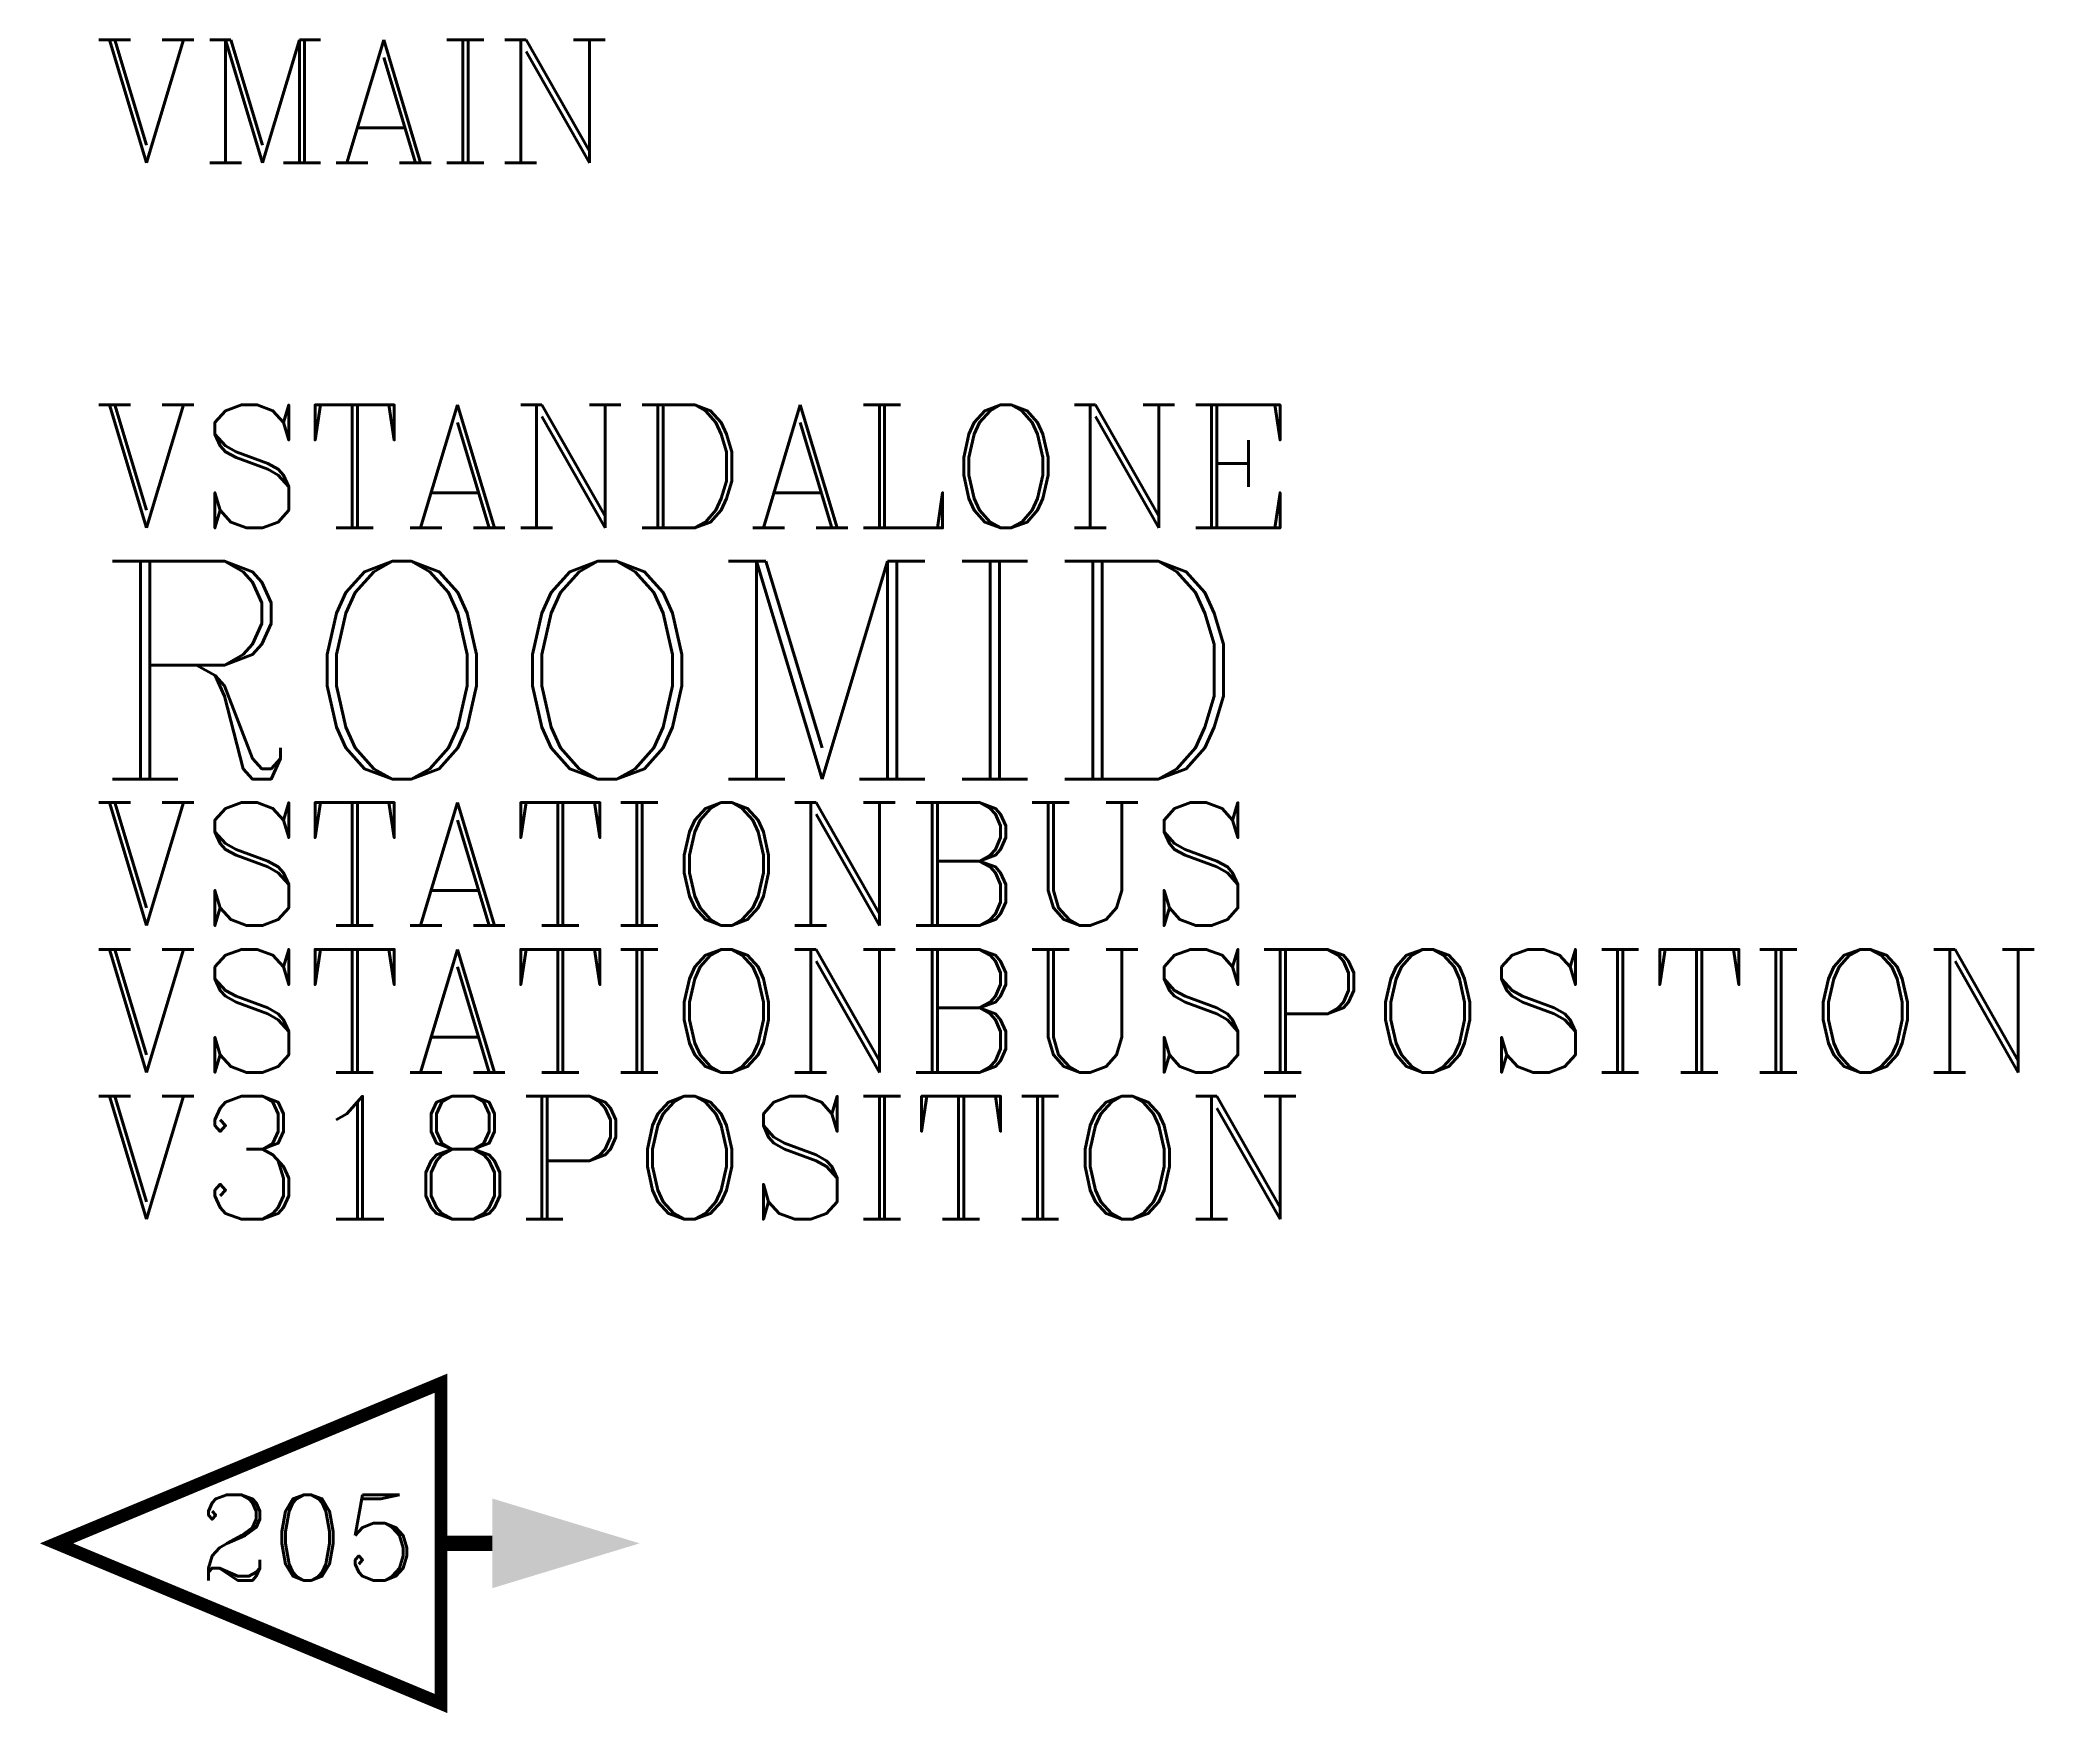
# Model space of a CAD drawing. Header units: inches. Extents: x -0.8 to 96.4, y -8.3 to 73.3.
import ezdxf

# ---------------------------------------------------------------- set-up
doc = ezdxf.new("R2010")
doc.units = ezdxf.units.IN
doc.header["$LTSCALE"] = 48
doc.header["$MEASUREMENT"] = 0
doc.styles.add('ROMANC', font='COMPLEX.SHX')
doc.styles.add('WSNotes', font='complex.shx', dxfattribs={"height": 18})

msp = doc.modelspace()

# ---------------------------------------------------------------- texts
at = {"flags": 1}
for tag, p, height, style in [('VMAIN', (1.812, 67.34), 6, 'ROMANC'), ('VSTANDALONE', (1.812, 49.536), 6, 'ROMANC'), ('ROOMID', (1.812, 37.28), 10.625, 'WSNotes'), ('VSTATIONBUS', (1.812, 30.138), 6, 'ROMANC'), ('VSTATIONBUSPOSITION', (1.812, 22.972), 6, 'ROMANC'), ('V318POSITION', (1.812, 15.807), 6, 'ROMANC')]:
    msp.add_attdef(tag, p, '', height=height, dxfattribs=dict(at, style=style))

# ---------------------------------------------------------------- wipeouts: each hides what was drawn before it
msp.add_wipeout([(33.21, 7.969), (-0.01, 7.969), (-0.01, -7.915), (33.21, -7.915)])

# ---------------------------------------------------------------- next in the draw order: hatches: boundary and pattern name
at = {"linetype": 'Continuous'}
msp.add_hatch(color=256, dxfattribs=at).paths.add_polyline_path([(21.25, 2.188), (21.25, -2.187), (28.438, 0)])

# ---------------------------------------------------------------- next in the draw order: linework, layer by layer
for p, q in [((18.75, 7.813), (18.75, -7.812)), ((7.5, 3.125), (0, 0)), ((0, 0), (7.5, -3.125))]:
    msp.add_line(p, q, dxfattribs=at)
at = {"linetype": 'Continuous', "const_width": 0.625}
msp.add_lwpolyline([(18.75, 7.813), (0, 0), (18.75, -7.812)], close=True, dxfattribs=at)
at = {"linetype": 'Continuous', "const_width": 0.75}
msp.add_lwpolyline([(18.75, 0), (21.25, 0)], dxfattribs=at)

# ---------------------------------------------------------------- next in the draw order: texts
at = {"style": 'ROMANC'}
msp.add_text('205', height=4.1779, dxfattribs=at).set_placement((6.87, -1.805))

doc.saveas('drawing.dxf')
